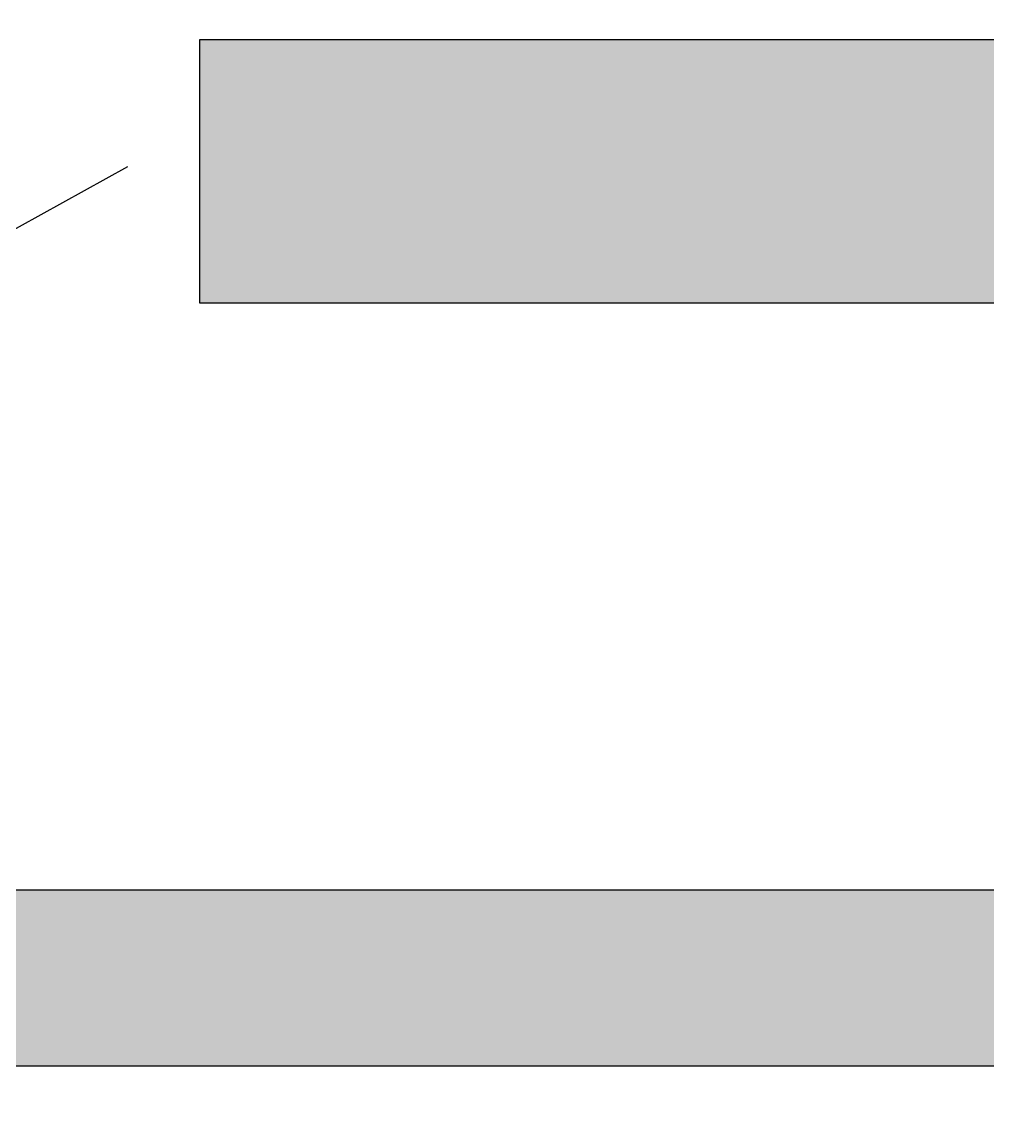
# Model space of a CAD drawing. Extents: x 0 to 420, y 0 to 297.
# Drawn here: x 102.24 to 112.12, y 156.63 to 167.91 of the extents above; entities that cross this region are included whole.
import ezdxf

# ---------------------------------------------------------------- set-up
doc = ezdxf.new("R2010")
doc.units = 0
for name, color, linetype in [('gold', 40, 'CONTINUOUS'), ('L25', 1, 'CONTINUOUS'), ('L35', 3, 'CONTINUOUS')]:
    doc.layers.add(name, color=color, linetype=linetype)

# ---------------------------------------------------------------- blocks, each defined once
blk = doc.blocks.new('kablogo')
at = {"layer": 'gold'}
blk.add_hatch(color=256, dxfattribs=at).paths.add_polyline_path([(24.709, 0.371), (0.236, 0.371), (0.236, 5.361), (24.709, 5.361)])
blk.add_lwpolyline([(24.709, 0.371), (0.236, 0.371), (0.236, 5.361), (24.709, 5.361)], close=True, dxfattribs=at)

msp = doc.modelspace()

# ---------------------------------------------------------------- hatches: boundary and pattern name
at = {"layer": 'L25'}
h = msp.add_hatch(color=256, dxfattribs=at)
edge = h.paths.add_edge_path(flags=16)
edge.add_line((92.063905, 168.535785), (92.063905, 243.535785))
edge.add_arc((101.563905, 243.535785), 9.5, 90, 180, ccw=False)
edge.add_line((101.563905, 253.035785), (256.563905, 253.035785))
edge.add_arc((256.563905, 243.535785), 9.5, 0, 90, ccw=False)
edge.add_line((266.063905, 243.535785), (266.063905, 168.535785))
edge.add_arc((256.563905, 168.535785), 9.5, -90, 0, ccw=False)
edge.add_line((256.563905, 159.035785), (101.563905, 159.035785))
edge.add_arc((101.563905, 168.535785), 9.5, 180, 270, ccw=False)
edge = h.paths.add_edge_path()
edge.add_line((90.263905, 168.535785), (90.263905, 243.535785))
edge.add_arc((101.563905, 243.535785), 11.3, 90, 180, ccw=False)
edge.add_line((101.563905, 254.835785), (256.563905, 254.835785))
edge.add_arc((256.563905, 243.535785), 11.3, 0, 90, ccw=False)
edge.add_line((267.863905, 243.535785), (267.863905, 168.535785))
edge.add_arc((256.563905, 168.535785), 11.3, -90, 0, ccw=False)
edge.add_line((256.563905, 157.235785), (101.563905, 157.235785))
edge.add_arc((101.563905, 168.535785), 11.3, 180, 270, ccw=False)

# ---------------------------------------------------------------- linework, layer by layer
msp.add_line((103.32005, 166.427767), (72.564514, 149.503923), dxfattribs=at)
for points in [[(90.263905, 168.535785), (90.263905, 243.535785, -0.414213562), (101.563905, 254.835785), (256.563905, 254.835785, -0.414213562), (267.863905, 243.535785), (267.863905, 168.535785, -0.414213562), (256.563905, 157.235785), (101.563905, 157.235785, -0.414213562)], [(92.063905, 168.535785), (92.063905, 243.535785, -0.414213562), (101.563905, 253.035785), (256.563905, 253.035785, -0.414213562), (266.063905, 243.535785), (266.063905, 168.535785, -0.414213562), (256.563905, 159.035785), (101.563905, 159.035785, -0.414213562)]]:
    msp.add_lwpolyline(points, format="xyb", close=True, dxfattribs=at)

# ---------------------------------------------------------------- block references
at = {"layer": 'L35', "xscale": 0.5397594371171976, "yscale": 0.5397594371171976, "zscale": 0.5397594371171976}
msp.add_blockref('kablogo', (103.932027, 164.835718), dxfattribs=at)

doc.saveas('drawing.dxf')
